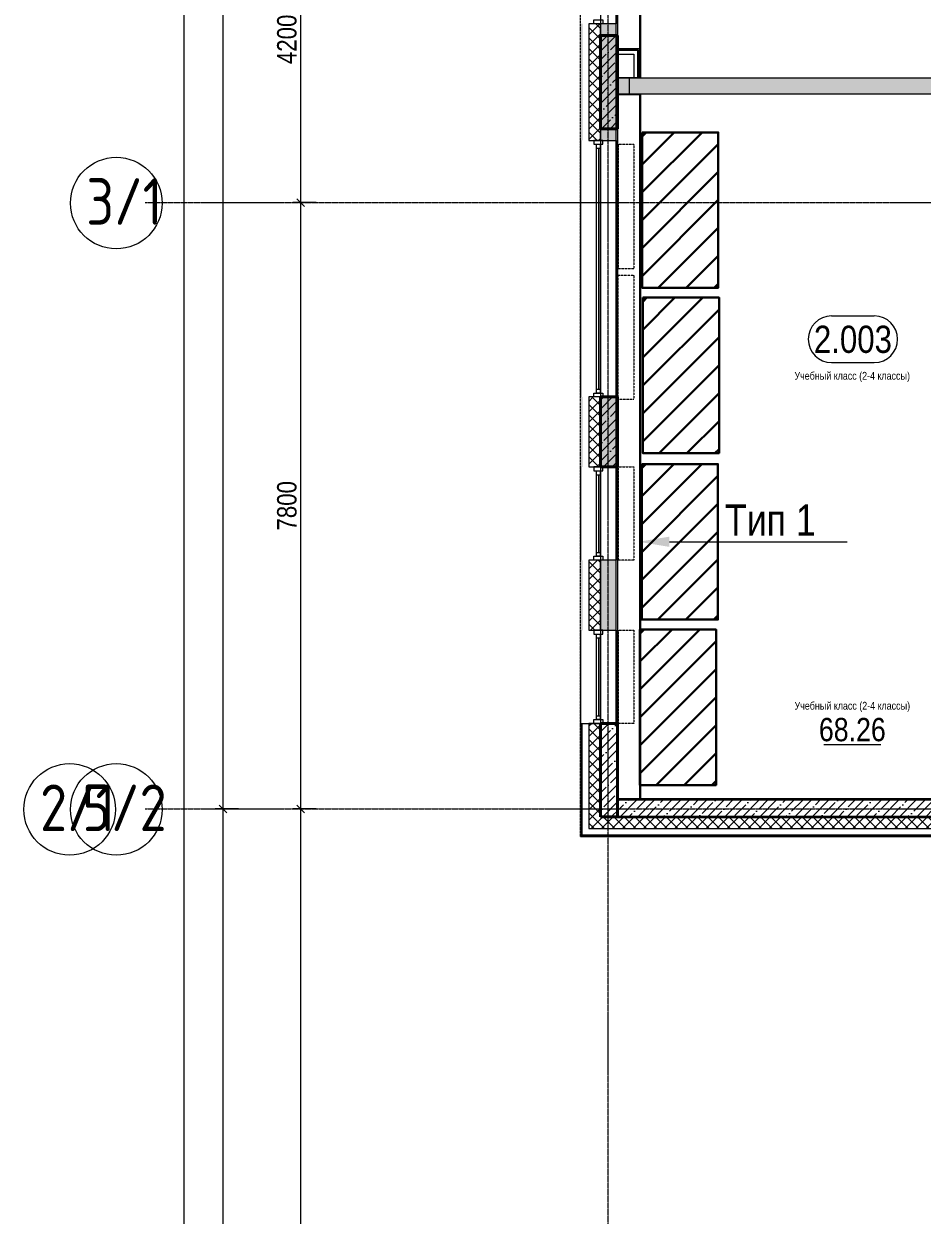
# Model space of a CAD drawing. Header units: millimetres. Extents: x -231292 to 573618, y -153144 to 564035.
# Drawn here: x 1366 to 12921, y 21504 to 36830 of the extents above; entities that cross this region are included whole.
import ezdxf
from ezdxf import colors
from ezdxf.entities.mleader import LeaderData, LeaderLine
from ezdxf.enums import TextEntityAlignment as Align
from ezdxf.math import Vec2, Vec3

# ---------------------------------------------------------------- set-up
doc = ezdxf.new("R2010")
doc.units = ezdxf.units.MM
for name, pattern in [('CENTER2', [28.575, 19.05, -3.175, 3.175, -3.175]), ('DASHED', [19.05, 12.7, -6.35]), ('HIDDEN2', [4.7625, 3.175, -1.5875])]:
    doc.linetypes.add(name, pattern=pattern)
doc.layers.get('0').update_dxf_attribs({"color": 250})
doc.layers.get('Defpoints').update_dxf_attribs({"color": 250})
for name, color, linetype, lineweight in [('10.3) строит. леса', 20, 'Continuous', 30), ('A-AREA', 250, 'Continuous', 15), ('A-Wall_Материал_Газоблок_Контур', 250, 'Continuous', 0), ('АР_Area', 250, 'Continuous', 5), ('АР_Колонны', 250, 'Continuous', 35), ('АР_Окна', 250, 'Continuous', 5), ('АР_Отопительные приборы', 250, 'HIDDEN2', 0), ('АР_площадь пом', 250, 'Continuous', 5), ('АР_Стены ГКЛ', 250, 'Continuous', 15), ('АР_Стены ЖБ', 250, 'Continuous', 35), ('АР_Стены ПЕНОблок', 250, 'Continuous', 20), ('АР_Утеплитель', 250, 'Continuous', 0), ('АР_Штриховка', 250, 'Continuous', 0), ('Зашивка радиаторов тип 1 (фанера и МДФ)', 250, 'Continuous', 0), ('КМ_Фахверки', 250, 'Continuous', 80), ('ОВ_Отопление', 250, 'Continuous', 0), ('Размеры зашивки ГКЛ', 250, 'Continuous', 0), ('РД_Оси_100', 250, 'Continuous', 0), ('РД_Оси_размер', 250, 'Continuous', 0)]:
    doc.layers.add(name, color=color, linetype=linetype, lineweight=lineweight)
doc.layers.add('АР_Делит', color=250, linetype='Continuous', lineweight=0, plot=False)
doc.styles.add('style1', font='ARIALN.TTF')
doc.styles.add('ккк', font='isocpeur.ttf', dxfattribs={"width": 0.85, "oblique": 15})
doc.dimstyles.new('Dim100_ареал', dxfattribs={"dimscale": 100, "dimtxt": 2.5, "dimasz": 1, "dimexe": 1, "dimexo": 1, "dimgap": 0.5, "dimtad": 1, "dimzin": 12, "dimdsep": 46, "dimtxsty": 'style1', "dimblk": 'ARCHTICK', "dimcen": 1, "dimdle": 1, "dimclrd": 256, "dimclre": 256, "dimaunit": 1, "dimadec": 0, "dimazin": 3, "dimtfac": 1, "dimtmove": 1, "dimatfit": 3, "dimldrblk": 'OPEN30', "dimfxl": 2, "dimfxlon": 1, "dimtolj": 1, "dimtzin": 0, "dimlwd": 9, "dimlwe": 9, "dimarcsym": 0})
pattern_1 = [(45, (8883.4, 13229.69), (-112.2532, 112.2532), []), (45, (8995.66, 13229.69), (-112.2532, 112.2532), [198.4375, -39.6875, 0, -39.6875])]

# ---------------------------------------------------------------- blocks, each defined once
blk = doc.blocks.new('A-iden')
at = {"linetype": 'Continuous', "lineweight": 5}
blk.add_circle((-0.73, -4.06), 5.89, dxfattribs=at)
at = {"color": 0, "linetype": 'Continuous', "lineweight": 20, "style": 'ккк', "width": 0.85}
blk.add_attdef('ID', text='', height=6, dxfattribs=at).set_placement((0.31, -3.85), align=Align.MIDDLE_CENTER)
blk = doc.blocks.new('_ArchTick')
at = {"color": 0, "linetype": 'ByBlock', "const_width": 0.15}
blk.add_lwpolyline([(-0.5, -0.5), (0.5, 0.5)], dxfattribs=at)
blk = doc.blocks.new('*D355')
at = {"layer": 'Defpoints', "color": 0, "transparency": 16777216}
for p in [(-5455, 134700), (-2955, 134700), (-2955, 0)]:
    blk.add_point(p, dxfattribs=at)
at = {"layer": 'РД_Оси_размер', "lineweight": 9, "transparency": 16777216}
for p, q in [((-5455, -100), (-5455, 134800)), ((-5255, 134700), (-5555, 134700)), ((-5255, 0), (-5555, 0))]:
    blk.add_line(p, q, dxfattribs=at)
at = {"layer": 'РД_Оси_размер', "lineweight": 9, "transparency": 16777216, "xscale": 100, "yscale": 100, "zscale": 100}
for p, rotation in [((-5455, 134700), 90), ((-5455, 0), 270)]:
    blk.add_blockref('_ArchTick', p, dxfattribs=dict(at, rotation=rotation))
at = {"layer": 'РД_Оси_размер', "color": 0, "transparency": 16777216, "insert": (-5633, 67350), "char_height": 250, "attachment_point": 5, "rotation": 90, "style": 'style1'}
blk.add_mtext('\\A1;134700', dxfattribs=at)
blk = doc.blocks.new('_Open30')
at = {"color": 0, "linetype": 'ByBlock', "lineweight": -2}
for p, q in [((-1, 0.27), (0, 0)), ((0, 0), (-1, -0.27)), ((0, 0), (-1, 0))]:
    blk.add_line(p, q, dxfattribs=at)
blk = doc.blocks.new('*D25')
at = {"layer": 'Defpoints', "color": 0, "transparency": 16777216}
for p in [(-3955, 13500), (-3220, 13500), (-2955, 0)]:
    blk.add_point(p, dxfattribs=at)
at = {"layer": 'РД_Оси_размер', "color": 0, "lineweight": 5, "transparency": 16777216}
for p, q in [((-3755, 13500), (-4055, 13500)), ((-3955, -100), (-3955, 13600)), ((-3755, 0), (-4055, 0))]:
    blk.add_line(p, q, dxfattribs=at)
at = {"layer": 'РД_Оси_размер', "color": 0, "lineweight": 5, "transparency": 16777216, "xscale": 100, "yscale": 100, "zscale": 100}
for p, rotation in [((-3955, 13500), 90), ((-3955, 0), 270)]:
    blk.add_blockref('_ArchTick', p, dxfattribs=dict(at, rotation=rotation))
at = {"layer": 'РД_Оси_размер', "color": 0, "transparency": 16777216, "insert": (-4133, 6750), "char_height": 250, "attachment_point": 5, "rotation": 90, "style": 'style1'}
blk.add_mtext('\\A1;13500', dxfattribs=at)
blk = doc.blocks.new('*D26')
at = {"layer": 'Defpoints', "color": 0, "transparency": 16777216}
for p in [(-3955, 21300), (-2955, 21300), (-3220, 13500)]:
    blk.add_point(p, dxfattribs=at)
at = {"layer": 'РД_Оси_размер', "color": 0, "lineweight": 5, "transparency": 16777216}
for p, q in [((-3955, 13400), (-3955, 21400)), ((-3755, 21300), (-4055, 21300)), ((-3755, 13500), (-4055, 13500))]:
    blk.add_line(p, q, dxfattribs=at)
at = {"layer": 'РД_Оси_размер', "color": 0, "lineweight": 5, "transparency": 16777216, "xscale": 100, "yscale": 100, "zscale": 100}
for p, rotation in [((-3955, 21300), 90), ((-3955, 13500), 270)]:
    blk.add_blockref('_ArchTick', p, dxfattribs=dict(at, rotation=rotation))
at = {"layer": 'РД_Оси_размер', "color": 0, "transparency": 16777216, "insert": (-4133, 17400), "char_height": 250, "attachment_point": 5, "rotation": 90, "style": 'style1'}
blk.add_mtext('\\A1;7800', dxfattribs=at)
blk = doc.blocks.new('*D356')
at = {"layer": 'Defpoints', "color": 0, "transparency": 16777216}
for p in [(-3955, 25500), (-2955, 25500), (-2955, 21300)]:
    blk.add_point(p, dxfattribs=at)
at = {"layer": 'РД_Оси_размер', "lineweight": 9, "transparency": 16777216}
for p, q in [((-3955, 21200), (-3955, 25600)), ((-3755, 25500), (-4055, 25500)), ((-3755, 21300), (-4055, 21300))]:
    blk.add_line(p, q, dxfattribs=at)
at = {"layer": 'РД_Оси_размер', "lineweight": 9, "transparency": 16777216, "xscale": 100, "yscale": 100, "zscale": 100}
for p, rotation in [((-3955, 25500), 90), ((-3955, 21300), 270)]:
    blk.add_blockref('_ArchTick', p, dxfattribs=dict(at, rotation=rotation))
at = {"layer": 'РД_Оси_размер', "color": 0, "transparency": 16777216, "insert": (-4133, 23400), "char_height": 250, "attachment_point": 5, "rotation": 90, "style": 'style1'}
blk.add_mtext('\\A1;4200', dxfattribs=at)
blk = doc.blocks.new('*D398')
at = {"layer": 'Defpoints', "color": 0, "transparency": 16777216}
for p in [(-4955, 13500), (-2955, 13500), (-2955, 0)]:
    blk.add_point(p, dxfattribs=at)
at = {"layer": 'РД_Оси_размер', "lineweight": 9, "transparency": 16777216}
for p, q in [((-4755, 13500), (-5055, 13500)), ((-4955, -100), (-4955, 13600)), ((-4755, 0), (-5055, 0))]:
    blk.add_line(p, q, dxfattribs=at)
at = {"layer": 'РД_Оси_размер', "lineweight": 9, "transparency": 16777216, "xscale": 100, "yscale": 100, "zscale": 100}
for p, rotation in [((-4955, 13500), 90), ((-4955, 0), 270)]:
    blk.add_blockref('_ArchTick', p, dxfattribs=dict(at, rotation=rotation))
at = {"layer": 'РД_Оси_размер', "color": 0, "transparency": 16777216, "insert": (-5133, 6750), "char_height": 250, "attachment_point": 5, "rotation": 90, "style": 'style1'}
blk.add_mtext('\\A1;13500', dxfattribs=at)
blk = doc.blocks.new('*D399')
at = {"layer": 'Defpoints', "color": 0, "transparency": 16777216}
for p in [(-4955, 63900), (-2955, 63900), (-2955, 13500)]:
    blk.add_point(p, dxfattribs=at)
at = {"layer": 'РД_Оси_размер', "lineweight": 9, "transparency": 16777216}
for p, q in [((-4955, 13400), (-4955, 64000)), ((-4755, 63900), (-5055, 63900)), ((-4755, 13500), (-5055, 13500))]:
    blk.add_line(p, q, dxfattribs=at)
at = {"layer": 'РД_Оси_размер', "lineweight": 9, "transparency": 16777216, "xscale": 100, "yscale": 100, "zscale": 100}
for p, rotation in [((-4955, 63900), 90), ((-4955, 13500), 270)]:
    blk.add_blockref('_ArchTick', p, dxfattribs=dict(at, rotation=rotation))
at = {"layer": 'РД_Оси_размер', "color": 0, "transparency": 16777216, "insert": (-5133, 38700), "char_height": 250, "attachment_point": 5, "rotation": 90, "style": 'style1'}
blk.add_mtext('\\A1;50400', dxfattribs=at)
blk = doc.blocks.new('otv_в_стене')
at = {"linetype": 'Continuous'}
blk.add_lwpolyline([(0, -1), (0, 0), (1, 0), (1, -1)], close=True, dxfattribs=at)
blk.add_solid([(0, -1), (0, 0), (0.5, -0.5), (1, 0)], dxfattribs=at)
blk = doc.blocks.new('MOK-МаркаПом_овал_ареал')
for p, q in [((-2.75, 3), (2.75, 3)), ((-2.75, -3), (2.75, -3))]:
    blk.add_line(p, q)
for centre, radius, start, end in [((-2.75, 0), 3, 90, 270), ((2.75, 0), 3, 270, 90), ((-3.75, 0), 3.5, 0, 0.001)]:
    blk.add_arc(centre, radius, start, end)
at = {"color": 0, "style": 'style1'}
blk.add_attdef('АР-ПОМЕЩЕНИЕ:НОМЕР', text='', height=3.5, dxfattribs=at).set_placement((0, 0), align=Align.MIDDLE)
at = {"layer": 'Defpoints', "color": 2, "style": 'style1'}
blk.add_attdef('АР-ПОМЕЩЕНИЕ:НАИМЕНОВАНИЕ', text='', height=1, dxfattribs=at).set_placement((-0.09, -4.81), align=Align.MIDDLE)
blk = doc.blocks.new('MOK-МаркаПомещения1')
at = {"layer": 'A-AREA', "color": 0}
blk.add_line((-3.65, -1.94), (3.65, -1.94), dxfattribs=at)
at = {"layer": 'A-AREA', "color": 0, "style": 'style1'}
blk.add_attdef('АР-ПОМЕЩЕНИЕ:ПЛОЩАДЬ', text='', height=3, dxfattribs=at).set_placement((0, 0), align=Align.MIDDLE)
at = {"layer": 'Defpoints', "style": 'style1', "flags": 8}
blk.add_attdef('АР-ПОМЕЩЕНИЕ:НАИМЕНОВАНИЕ', text='', height=1, dxfattribs=at).set_placement((0, 2.96), align=Align.MIDDLE)
blk = doc.blocks.new('СОШ_2200_АР_ОСИ_М100_28.05.24')
at = {"layer": 'АР_Делит', "color": 5, "linetype": 'DASHED'}
blk.add_lwpolyline([(114955, 135155), (114955, -355), (93595.036, -355), (93595.036, 13855), (94145, 13855), (94145, 68320), (66055, 68320), (66055, 13857.73), (83455, 13857.73), (83455, -355), (45245, -355), (45245, 13145), (44695, 13145), (44695, 26755), (45245, 26755), (45245, 68320), (20455, 68320), (20455, 26755), (27955, 26755), (27955, 13145), (-355, 13145), (-355, 100855)], dxfattribs=at)
at = {"layer": 'РД_Оси_100', "linetype": 'CENTER2'}
for p, q in [((0, -6155), (0, 139938.679)), ((-5954.958, 21300), (29555, 21300)), ((-5954.958, 13500), (29555, 13500))]:
    blk.add_line(p, q, dxfattribs=at)
at = {"layer": 'РД_Оси_100', "color": 0, "xscale": 100, "yscale": 100, "zscale": 100}
for p, values in [((-6254.958, 21700), {'ID': '3/1'}), ((-6854.958, 13900), {'ID': '2/1'}), ((-6254.958, 13900), {'ID': '5/2'})]:
    blk.add_blockref('A-iden', p, dxfattribs=at).add_auto_attribs(values)
at = {"layer": 'РД_Оси_размер'}
for base, p1, p2, picture, middle in [((-5454.958, 134700), (-2954.958, 0), (-2954.958, 134700), '*D355', (-5632.601, 67350)), ((-4954.958, 63900), (-2954.958, 13500), (-2954.958, 63900), '*D399', (-5132.601, 38700)), ((-3954.958, 25500), (-2954.958, 21300), (-2954.958, 25500), '*D356', (-4132.601, 23400)), ((-3954.958, 21300), (-3220.264, 13500), (-2954.958, 21300), '*D26', (-4132.601, 17400)), ((-4954.958, 13500), (-2954.958, 0), (-2954.958, 13500), '*D398', (-5132.601, 6750)), ((-3954.958, 13500), (-2954.958, 0), (-3220.264, 13500), '*D25', (-4132.601, 6750))]:
    dim = blk.add_linear_dim(base=base, p1=p1, p2=p2, angle=90, dimstyle='Dim100_ареал', dxfattribs=at)
    dim.commit()
    dim.dimension.update_dxf_attribs({"geometry": picture, "text_midpoint": middle})

msp = doc.modelspace()

# ---------------------------------------------------------------- hatches: boundary and pattern name
at = {"layer": '10.3) строит. леса'}
h = msp.add_hatch(dxfattribs=at)
h.set_pattern_fill('ANSI31', color=256, scale=80)
h.set_pattern_definition([(45, (13518.53, 179312.98), (-179.60512, 179.60512), [])])
h.paths.add_polyline_path([(9318.841, 35433.865), (9318.841, 33433.865), (10298.841, 33433.865), (10298.841, 35433.865)])
h = msp.add_hatch(dxfattribs=at)
h.set_pattern_fill('ANSI31', color=256, scale=80)
h.set_pattern_definition([(45, (13527.97, 177186.38), (-179.60512, 179.60512), [])])
h.paths.add_polyline_path([(9328.278, 33307.264), (9328.278, 31307.264), (10308.278, 31307.264), (10308.278, 33307.264)])
h = msp.add_hatch(dxfattribs=at)
h.set_pattern_fill('ANSI31', color=256, scale=80)
h.set_pattern_definition([(45, (13513.84, 175044.53), (-179.60512, 179.60512), [])])
h.paths.add_polyline_path([(9314.155, 31165.413), (9314.155, 29165.413), (10294.155, 29165.413), (10294.155, 31165.413)])
h = msp.add_hatch(dxfattribs=at)
h.set_pattern_fill('ANSI31', color=256, scale=80)
h.set_pattern_definition([(45, (13490.6, 172916.32), (-179.60512, 179.60512), [])])
h.paths.add_polyline_path([(9290.903, 29037.207), (9290.903, 27037.207), (10270.903, 27037.207), (10270.903, 29037.207)])
at = {"layer": 'АР_Стены ГКЛ', "linetype": 'Continuous', "lineweight": 0}
h = msp.add_hatch(dxfattribs=at)
h.set_pattern_fill('ANSI31', color=256, scale=15, style=0)
h.set_pattern_definition([(45, (8883.403, 13229.686), (-33.67596, 33.67596), [])])
h.paths.add_polyline_path([(9003.403, 36509.686), (9003.403, 36489.686), (9263.403, 36489.686), (9283.403, 36509.686)], flags=0)
h = msp.add_hatch(dxfattribs=at)
h.set_pattern_fill('ANSI31', color=256, scale=15, angle=-360, style=0)
h.set_pattern_definition([(45, (8883.403, 13229.686), (-33.67596, 33.67596), [])])
h.paths.add_polyline_path([(9283.403, 36509.686), (9263.403, 36489.686), (9263.403, 36139.686), (9283.403, 36139.686)], flags=0)
at = {"layer": 'АР_Штриховка', "linetype": 'Continuous', "lineweight": 0}
h = msp.add_hatch(dxfattribs=at)
h.set_pattern_fill('_U', color=256, style=0, pattern_type=0)
h.set_pattern_definition([(360, (8883.4027, 13229.6861), (-8e-17, 1), [])])
h.paths.add_polyline_path([(8528.403, 29029.686), (8553.403, 29029.686), (8553.403, 29929.686), (8528.403, 29929.686)], flags=0)
h.paths.add_polyline_path([(8528.403, 31129.686), (8553.403, 31129.686), (8553.403, 32029.686), (8528.403, 32029.686)], flags=0)
h.paths.add_polyline_path([(8528.403, 35329.686), (8553.403, 35329.686), (8553.403, 36829.686), (8528.403, 36829.686)], flags=0)
h.paths.add_polyline_path([(8528.403, 39229.686), (8553.403, 39229.686), (8553.403, 40729.686), (8528.403, 40729.686)], flags=0)
h.paths.add_polyline_path([(8528.403, 41929.686), (8553.403, 41929.686), (8553.403, 42829.686), (8528.403, 42829.686)], flags=0)
h.paths.add_polyline_path([(8528.403, 44029.686), (8553.403, 44029.686), (8553.403, 44929.686), (8528.403, 44929.686)], flags=0)
h.paths.add_polyline_path([(8528.403, 48229.686), (8553.403, 48229.686), (8553.403, 50029.686), (8528.403, 50029.686)], flags=0)
h.paths.add_polyline_path([(8528.403, 51229.686), (8553.403, 51229.686), (8553.403, 52129.686), (8528.403, 52129.686)], flags=0)
h.paths.add_polyline_path([(8528.403, 53329.686), (8553.403, 53329.686), (8553.403, 54229.686), (8528.403, 54229.686)], flags=0)
h.paths.add_polyline_path([(8528.403, 57529.686), (8553.403, 57529.686), (8553.403, 59329.686), (8528.403, 59329.686)], flags=0)
h.paths.add_polyline_path([(8528.403, 60529.686), (8553.403, 60529.686), (8553.403, 61429.686), (8528.403, 61429.686)], flags=0)
h.paths.add_polyline_path([(8528.403, 62629.686), (8553.403, 62629.686), (8553.403, 63529.686), (8528.403, 63529.686)], flags=0)
h.paths.add_polyline_path([(8528.403, 66829.686), (8553.403, 66829.686), (8553.403, 68629.686), (8528.403, 68629.686)], flags=0)
h.paths.add_polyline_path([(8528.403, 69829.686), (8553.403, 69829.686), (8553.403, 70729.686), (8528.403, 70729.686)], flags=0)
h.paths.add_polyline_path([(8528.403, 71929.686), (8553.403, 71929.686), (8553.403, 72829.686), (8528.403, 72829.686)], flags=0)
h.paths.add_polyline_path([(8528.403, 76129.686), (8553.403, 76129.686), (8553.403, 77829.686), (8528.403, 77829.686)], flags=0)
h.paths.add_polyline_path([(8528.403, 80229.686), (8553.403, 80229.686), (8553.403, 81129.686), (8528.403, 81129.686)], flags=0)
h.paths.add_polyline_path([(8528.403, 82629.686), (8553.403, 82629.686), (8553.403, 83829.686), (8528.403, 83829.686)], flags=0)
h.paths.add_polyline_path([(8528.403, 86229.686), (8553.403, 86229.686), (8553.403, 87129.686), (8528.403, 87129.686)], flags=0)
h.paths.add_polyline_path([(8528.403, 88629.686), (8553.403, 88629.686), (8553.403, 89829.686), (8528.403, 89829.686)], flags=0)
h.paths.add_polyline_path([(8528.403, 92229.686), (8553.403, 92229.686), (8553.403, 93129.686), (8528.403, 93129.686)], flags=0)
h.paths.add_polyline_path([(8528.403, 94629.686), (8553.403, 94629.686), (8553.403, 96129.686), (8528.403, 96129.686)], flags=0)
h.paths.add_polyline_path([(8528.403, 98529.686), (8553.403, 98529.686), (8553.403, 99429.686), (8528.403, 99429.686)], flags=0)
h.paths.add_polyline_path([(8528.403, 100929.686), (8553.403, 100929.686), (8553.403, 102329.686), (8528.403, 102329.686)], flags=0)
h.paths.add_polyline_path([(8528.403, 103529.686), (8553.403, 103529.686), (8553.403, 104029.686), (8528.403, 104029.686)], flags=0)
h = msp.add_hatch(dxfattribs=at)
h.set_pattern_fill('ANSI37', color=256, scale=30, style=0)
h.set_pattern_definition([(45, (8883.4, 13229.69), (-67.35192, 67.35192), []), (135, (8883.4, 13229.69), (-67.35192, -67.35192), [])])
h.paths.add_polyline_path([(8633.403, 29029.686), (8783.403, 29029.686), (8783.403, 29929.686), (8633.403, 29929.686)], flags=0)
h.paths.add_polyline_path([(8633.403, 31129.686), (8783.403, 31129.686), (8783.403, 32029.686), (8633.403, 32029.686)], flags=0)
h.paths.add_polyline_path([(8633.403, 35329.686), (8783.403, 35329.686), (8783.403, 36829.686), (8633.403, 36829.686)], flags=0)
h.paths.add_polyline_path([(8633.403, 39229.686), (8783.403, 39229.686), (8783.403, 40729.686), (8633.403, 40729.686)], flags=0)
h.paths.add_polyline_path([(8633.403, 41929.686), (8783.403, 41929.686), (8783.403, 42829.686), (8633.403, 42829.686)], flags=0)
h.paths.add_polyline_path([(8633.403, 44029.686), (8783.403, 44029.686), (8783.403, 44929.686), (8633.403, 44929.686)], flags=0)
h.paths.add_polyline_path([(8633.403, 48229.686), (8783.403, 48229.686), (8783.403, 50029.686), (8633.403, 50029.686)], flags=0)
h.paths.add_polyline_path([(8633.403, 51229.686), (8783.403, 51229.686), (8783.403, 52129.686), (8633.403, 52129.686)], flags=0)
h.paths.add_polyline_path([(8633.403, 53329.686), (8783.403, 53329.686), (8783.403, 54229.686), (8633.403, 54229.686)], flags=0)
h.paths.add_polyline_path([(8633.403, 57529.686), (8783.403, 57529.686), (8783.403, 59329.686), (8633.403, 59329.686)], flags=0)
h.paths.add_polyline_path([(8633.403, 60529.686), (8783.403, 60529.686), (8783.403, 61429.686), (8633.403, 61429.686)], flags=0)
h.paths.add_polyline_path([(8633.403, 62629.686), (8783.403, 62629.686), (8783.403, 63529.686), (8633.403, 63529.686)], flags=0)
h.paths.add_polyline_path([(8633.403, 66829.686), (8783.403, 66829.686), (8783.403, 68629.686), (8633.403, 68629.686)], flags=0)
h.paths.add_polyline_path([(8633.403, 69829.686), (8783.403, 69829.686), (8783.403, 70729.686), (8633.403, 70729.686)], flags=0)
h.paths.add_polyline_path([(8633.403, 71929.686), (8783.403, 71929.686), (8783.403, 72829.686), (8633.403, 72829.686)], flags=0)
h.paths.add_polyline_path([(8633.403, 76129.686), (8783.403, 76129.686), (8783.403, 77829.686), (8633.403, 77829.686)], flags=0)
h.paths.add_polyline_path([(8633.403, 80229.686), (8783.403, 80229.686), (8783.403, 81129.686), (8633.403, 81129.686)], flags=0)
h.paths.add_polyline_path([(8633.403, 82629.686), (8783.403, 82629.686), (8783.403, 83829.686), (8633.403, 83829.686)], flags=0)
h.paths.add_polyline_path([(8633.403, 86229.686), (8783.403, 86229.686), (8783.403, 87129.686), (8633.403, 87129.686)], flags=0)
h.paths.add_polyline_path([(8633.403, 88629.686), (8783.403, 88629.686), (8783.403, 89829.686), (8633.403, 89829.686)], flags=0)
h.paths.add_polyline_path([(8633.403, 92229.686), (8783.403, 92229.686), (8783.403, 93129.686), (8633.403, 93129.686)], flags=0)
h.paths.add_polyline_path([(8633.403, 94629.686), (8783.403, 94629.686), (8783.403, 96129.686), (8633.403, 96129.686)], flags=0)
h.paths.add_polyline_path([(8633.403, 98529.686), (8783.403, 98529.686), (8783.403, 99429.686), (8633.403, 99429.686)], flags=0)
h.paths.add_polyline_path([(8633.403, 100929.686), (8783.403, 100929.686), (8783.403, 102329.686), (8633.403, 102329.686)], flags=0)
h.paths.add_polyline_path([(8633.403, 103529.686), (8783.403, 103529.686), (8783.403, 104029.686), (8633.403, 104029.686)], flags=0)
h = msp.add_hatch(dxfattribs=at)
h.set_pattern_fill('AR-CONC', color=256, style=0)
h.set_pattern_definition([(50, (8883.4, 13229.69), (182.18467, -15.93909), [19.05, -209.55]), (355, (8883.4, 13229.69), (-35.24342, 191.05685), [15.24, -167.6406]), (100.45144, (8898.58, 13228.36), (146.94125, 175.11775), [16.19, -178.09024]), (46.1842, (8883.4, 13280.49), (271.07904, -42.04233), [28.575, -314.325]), (96.63556, (8906, 13276.98), (237.4041, 247.4261), [24.285, -267.1356]), (351.18415, (8883.4, 13280.5), (237.4041, 247.4261), [22.86, -251.4597]), (21, (8908.8, 13267.79), (151.6144, -102.2652), [19.05, -209.55]), (326, (8908.8, 13267.79), (61.80203, 184.18797), [15.24, -167.64]), (71.45144, (8921.44, 13259.26), (213.41642, 81.92277), [16.19, -178.08994]), (37.5, (8883.4, 13229.686), (3.088603, 84.55504), [0, -165.608, 0, -170.18, 0, -168.275]), (7.5, (8883.4, 13229.69), (66.81966, 100.180575), [0, -97.028, 0, -161.798, 0, -64.135]), (327.5, (8826.76, 13229.686), (135.590595, -5.728744), [0, -63.5, 0, -198.12, 0, -262.89]), (317.5, (8801.36, 13229.69), (148.12918, 25.42649), [0, -82.55, 0, -131.572, 0, -186.69])])
h.paths.add_polyline_path([(8783.403, 29029.686), (8983.403, 29029.686), (8983.403, 29929.686), (8783.403, 29929.686)], flags=0)
h.paths.add_polyline_path([(8783.403, 31129.686), (8983.403, 31129.686), (8983.403, 32029.686), (8783.403, 32029.686)], flags=0)
h.paths.add_polyline_path([(8783.403, 35329.686), (8983.403, 35329.686), (8983.403, 36829.686), (8783.403, 36829.686)], flags=0)
h.paths.add_polyline_path([(8783.403, 39229.686), (8983.403, 39229.686), (8983.403, 40729.686), (8783.403, 40729.686)], flags=0)
h.paths.add_polyline_path([(8783.403, 41929.686), (8983.403, 41929.686), (8983.403, 42829.686), (8783.403, 42829.686)], flags=0)
h.paths.add_polyline_path([(8783.403, 44029.686), (8983.403, 44029.686), (8983.403, 44929.686), (8783.403, 44929.686)], flags=0)
h.paths.add_polyline_path([(8783.403, 48229.686), (8983.403, 48229.686), (8983.403, 50029.686), (8783.403, 50029.686)], flags=0)
h.paths.add_polyline_path([(8783.403, 51229.686), (8983.403, 51229.686), (8983.403, 52129.686), (8783.403, 52129.686)], flags=0)
h.paths.add_polyline_path([(8783.403, 53329.686), (8983.403, 53329.686), (8983.403, 54229.686), (8783.403, 54229.686)], flags=0)
h.paths.add_polyline_path([(8783.403, 57529.686), (8983.403, 57529.686), (8983.403, 59329.686), (8783.403, 59329.686)], flags=0)
h.paths.add_polyline_path([(8783.403, 60529.686), (8983.403, 60529.686), (8983.403, 61429.686), (8783.403, 61429.686)], flags=0)
h.paths.add_polyline_path([(8783.403, 62629.686), (8983.403, 62629.686), (8983.403, 63529.686), (8783.403, 63529.686)], flags=0)
h.paths.add_polyline_path([(8783.403, 66829.686), (8983.403, 66829.686), (8983.403, 68629.686), (8783.403, 68629.686)], flags=0)
h.paths.add_polyline_path([(8783.403, 69829.686), (8983.403, 69829.686), (8983.403, 70729.686), (8783.403, 70729.686)], flags=0)
h.paths.add_polyline_path([(8783.403, 71929.686), (8983.403, 71929.686), (8983.403, 72829.686), (8783.403, 72829.686)], flags=0)
h.paths.add_polyline_path([(8783.403, 76129.686), (8983.403, 76129.686), (8983.403, 77829.686), (8783.403, 77829.686)], flags=0)
h.paths.add_polyline_path([(8783.403, 80229.686), (8983.403, 80229.686), (8983.403, 81129.686), (8783.403, 81129.686)], flags=0)
h.paths.add_polyline_path([(8783.403, 82629.686), (8983.403, 82629.686), (8983.403, 83829.686), (8783.403, 83829.686)], flags=0)
h.paths.add_polyline_path([(8783.403, 86229.686), (8983.403, 86229.686), (8983.403, 87129.686), (8783.403, 87129.686)], flags=0)
h.paths.add_polyline_path([(8783.403, 88629.686), (8983.403, 88629.686), (8983.403, 89829.686), (8783.403, 89829.686)], flags=0)
h.paths.add_polyline_path([(8783.403, 92229.686), (8983.403, 92229.686), (8983.403, 93129.686), (8783.403, 93129.686)], flags=0)
h.paths.add_polyline_path([(8783.403, 94629.686), (8983.403, 94629.686), (8983.403, 96129.686), (8783.403, 96129.686)], flags=0)
h.paths.add_polyline_path([(8783.403, 98529.686), (8983.403, 98529.686), (8983.403, 99429.686), (8783.403, 99429.686)], flags=0)
h.paths.add_polyline_path([(8783.403, 100929.686), (8983.403, 100929.686), (8983.403, 102329.686), (8783.403, 102329.686)], flags=0)
h.paths.add_polyline_path([(8783.403, 103529.686), (8983.403, 103529.686), (8983.403, 104029.686), (8783.403, 104029.686)], flags=0)
at = {"layer": 'АР_Штриховка', "linetype": 'Continuous', "lineweight": 5}
h = msp.add_hatch(dxfattribs=at)
h.set_pattern_fill('ANSI35', color=256, scale=25, style=0)
h.set_pattern_definition(pattern_1)
h.paths.add_polyline_path([(8783.403, 35479.686), (9003.403, 35479.686), (9003.403, 36679.686), (8783.403, 36679.686)], flags=0)
at = {"layer": 'АР_Штриховка', "linetype": 'Continuous', "lineweight": 0}
h = msp.add_hatch(dxfattribs=at)
h.set_pattern_fill('AR-CONC', color=256, angle=-315, style=0)
h.set_pattern_definition([(95, (8883.4, 13229.69), (140.09465, 117.5534), [19.05, -209.55]), (40, (8883.4, 13229.69), (-160.0185, 110.1767), [15.24, -167.6406]), (145.45144, (8895.08, 13239.48), (-19.9238, 227.7301), [16.19, -178.0902]), (91.1842, (8847.48, 13265.6), (221.4102, 161.9534), [28.575, -314.325]), (141.6356, (8865.93, 13279.1), (-7.0866, 342.8268), [24.285, -267.1356]), (36.1842, (8847.48, 13265.6), (-7.0866, 342.8268), [22.86, -251.4597]), (66, (8874.42, 13274.59), (179.52, 34.89515), [19.05, -209.55]), (11, (8874.42, 13274.59), (-86.54, 173.9412), [15.24, -167.64]), (116.45145, (8889.38, 13277.5), (92.98, 208.8363), [16.19, -178.09]), (82.5, (8883.4, 13229.686), (-57.60547, 61.97341), [0, -165.608, 0, -170.18, 0, -168.275]), (52.5, (8883.4, 13229.69), (-23.58973, 118.087), [0, -97.028, 0, -161.798, 0, -64.135]), (12.5, (8843.35, 13189.634), (99.92786, 91.8262), [0, -63.5, 0, -198.12, 0, -262.89]), (2.5, (8825.39, 13171.67), (86.7639, 122.7224), [0, -82.55, 0, -131.572, 0, -186.69])])
h.paths.add_polyline_path([(9003.403, 36129.686), (9003.403, 35929.686), (15583.403, 35929.686), (15583.403, 36129.686)], flags=0)
at = {"layer": 'АР_Штриховка', "linetype": 'Continuous', "lineweight": 5}
h = msp.add_hatch(dxfattribs=at)
h.set_pattern_fill('ANSI35', color=256, scale=25, style=0)
h.set_pattern_definition(pattern_1)
h.paths.add_polyline_path([(8783.403, 31129.686), (9003.403, 31129.686), (9003.403, 32029.686), (8783.403, 32029.686)], flags=0)
at = {"layer": 'АР_Штриховка', "linetype": 'Continuous', "lineweight": 0}
h = msp.add_hatch(dxfattribs=at)
h.set_pattern_fill('_U', color=256, style=0, pattern_type=0)
h.set_pattern_definition([(360, (8883.4027, 13229.6861), (5e-17, 1), [])])
h.paths.add_polyline_path([(8528.403, 26374.686), (8553.403, 26399.686), (8553.403, 27829.686), (8528.403, 27829.686)], flags=0)
h = msp.add_hatch(dxfattribs=at)
h.set_pattern_fill('ANSI37', color=256, scale=30, style=0)
h.set_pattern_definition([(45, (8883.4, 13229.69), (-67.3519, 67.3519), []), (135, (8883.4, 13229.69), (-67.3519, -67.3519), [])])
h.paths.add_polyline_path([(8633.403, 26479.686), (8783.403, 26629.686), (8783.403, 27829.686), (8633.403, 27829.686)], flags=0)
at = {"layer": 'АР_Штриховка', "linetype": 'Continuous', "lineweight": 5}
h = msp.add_hatch(dxfattribs=at)
h.set_pattern_fill('ANSI35', color=256, scale=25, style=0)
h.set_pattern_definition(pattern_1)
h.paths.add_polyline_path([(8783.403, 26629.686), (9003.403, 26629.686), (9003.403, 27829.686), (8783.403, 27829.686)], flags=0)
h = msp.add_hatch(dxfattribs=at)
h.set_pattern_fill('ANSI35', color=256, scale=25, style=0)
h.set_pattern_definition([(45, (8883.4, 13229.69), (-112.2532, 112.2532), []), (45, (8995.66, 13229.69), (-112.2532, 112.2532), [198.4375, -39.6875, 0, -39.6875])])
h.paths.add_polyline_path([(9003.403, 26849.686), (9003.403, 26629.686), (15583.403, 26629.686), (15583.403, 26849.686)], flags=0)
at = {"layer": 'АР_Штриховка', "linetype": 'Continuous', "lineweight": 0}
h = msp.add_hatch(dxfattribs=at)
h.set_pattern_fill('ANSI37', color=256, scale=30, angle=-360, style=0)
h.set_pattern_definition([(45, (8883.4, 13229.69), (-67.3519, 67.3519), []), (135, (8883.4, 13229.69), (-67.3519, -67.3519), [])])
h.paths.add_polyline_path([(16783.403, 26479.686), (16783.403, 26629.686), (8783.403, 26629.686), (8633.403, 26479.686)], flags=0)
h = msp.add_hatch(dxfattribs=at)
h.set_pattern_fill('_U', color=256, angle=-360, style=0, pattern_type=0)
h.set_pattern_definition([(2e-15, (8883.4027, 13229.6861), (-3e-16, 1), [])])
h.paths.add_polyline_path([(16783.403, 26374.686), (16783.403, 26399.686), (8553.403, 26399.686), (8528.403, 26374.686)], flags=0)

# ---------------------------------------------------------------- linework, layer by layer
at = {"layer": '10.3) строит. леса'}
for points in [[(9318.841, 35433.865), (9318.841, 33433.865), (10298.841, 33433.865), (10298.841, 35433.865)], [(9328.278, 33307.264), (9328.278, 31307.264), (10308.278, 31307.264), (10308.278, 33307.264)], [(9314.155, 31165.413), (9314.155, 29165.413), (10294.155, 29165.413), (10294.155, 31165.413)], [(9290.903, 29037.207), (9290.903, 27037.207), (10270.903, 27037.207), (10270.903, 29037.207)]]:
    msp.add_lwpolyline(points, close=True, dxfattribs=at)
at = {"layer": 'A-Wall_Материал_Газоблок_Контур', "linetype": 'Continuous', "lineweight": 0}
for p, q in [((8983.403, 36829.686), (8983.403, 39229.686)), ((8528.403, 35329.686), (8528.403, 32029.686)), ((8983.403, 32029.686), (8983.403, 35329.686)), ((8528.403, 31129.686), (8528.403, 29929.686)), ((8983.403, 29929.686), (8983.403, 31129.686)), ((8528.403, 29029.686), (8528.403, 27829.686)), ((8983.403, 27829.686), (8983.403, 29029.686)), ((8528.403, 27829.686), (8983.403, 27829.686))]:
    msp.add_line(p, q, dxfattribs=at)
at = {"layer": 'АР_Колонны', "linetype": 'HIDDEN2', "lineweight": 25}
for p, q in [((8783.403, 36679.686), (9003.403, 36679.686)), ((8783.403, 35479.686), (8783.403, 36679.686)), ((9003.403, 36679.686), (9003.403, 35479.686)), ((9003.403, 35479.686), (8783.403, 35479.686)), ((8783.403, 32029.686), (9003.403, 32029.686)), ((8783.403, 31129.686), (8783.403, 32029.686)), ((9003.403, 32029.686), (9003.403, 31129.686)), ((9003.403, 31129.686), (8783.403, 31129.686)), ((8783.403, 27829.686), (9003.403, 27829.686)), ((8783.403, 26629.686), (8783.403, 27829.686)), ((9003.403, 27829.686), (9003.403, 26629.686)), ((9003.403, 26629.686), (8783.403, 26629.686))]:
    msp.add_line(p, q, dxfattribs=at)
at = {"layer": 'АР_Колонны', "linetype": 'Continuous', "lineweight": 35}
for p, q in [((8783.403, 36679.686), (9003.403, 36679.686)), ((8783.403, 35479.686), (8783.403, 36679.686)), ((9003.403, 35479.686), (9003.403, 36679.686)), ((8783.403, 35479.686), (9003.403, 35479.686)), ((8783.403, 32029.686), (9003.403, 32029.686)), ((8783.403, 31129.686), (8783.403, 32029.686)), ((9003.403, 31129.686), (9003.403, 32029.686)), ((8783.403, 31129.686), (9003.403, 31129.686)), ((8783.403, 27829.686), (9003.403, 27829.686)), ((8783.403, 26629.686), (8783.403, 27829.686)), ((9003.403, 26629.686), (9003.403, 27829.686)), ((8783.403, 26629.686), (9003.403, 26629.686))]:
    msp.add_line(p, q, dxfattribs=at)
at = {"layer": 'АР_Окна', "linetype": 'Continuous', "lineweight": 5}
for p, q in [((8983.403, 39229.686), (8983.403, 36829.686)), ((8528.403, 35329.686), (8528.403, 32029.686)), ((8983.403, 35329.686), (8983.403, 32029.686)), ((8730.903, 35229.686), (8780.903, 35229.686)), ((8755.903, 35229.686), (8755.903, 32129.686)), ((8730.903, 32129.686), (8780.903, 32129.686)), ((8528.403, 31129.686), (8528.403, 29929.686)), ((8983.403, 31129.686), (8983.403, 29929.686)), ((8730.903, 31029.686), (8780.903, 31029.686)), ((8755.903, 31029.686), (8755.903, 30029.686)), ((8730.903, 30029.686), (8780.903, 30029.686)), ((8528.403, 29029.686), (8528.403, 27829.686)), ((8983.403, 29029.686), (8983.403, 27829.686)), ((8730.903, 28929.686), (8780.903, 28929.686)), ((8755.903, 28929.686), (8755.903, 27929.686)), ((8730.903, 27929.686), (8780.903, 27929.686))]:
    msp.add_line(p, q, dxfattribs=at)
for points in [[(8815.903, 36879.686), (8815.903, 36829.686), (8695.903, 36829.686), (8695.903, 36879.686)], [(8815.903, 35279.686), (8815.903, 35329.686), (8695.903, 35329.686), (8695.903, 35279.686)], [(8730.903, 35279.686), (8780.903, 35279.686), (8780.903, 32079.686), (8730.903, 32079.686)], [(8815.903, 32079.686), (8815.903, 32029.686), (8695.903, 32029.686), (8695.903, 32079.686)], [(8815.903, 31079.686), (8815.903, 31129.686), (8695.903, 31129.686), (8695.903, 31079.686)], [(8730.903, 31079.686), (8780.903, 31079.686), (8780.903, 29979.686), (8730.903, 29979.686)], [(8815.903, 29979.686), (8815.903, 29929.686), (8695.903, 29929.686), (8695.903, 29979.686)], [(8815.903, 28979.686), (8815.903, 29029.686), (8695.903, 29029.686), (8695.903, 28979.686)], [(8730.903, 28979.686), (8780.903, 28979.686), (8780.903, 27879.686), (8730.903, 27879.686)], [(8815.903, 27879.686), (8815.903, 27829.686), (8695.903, 27829.686), (8695.903, 27879.686)]]:
    msp.add_lwpolyline(points, close=True, dxfattribs=at)
at = {"layer": 'АР_Отопительные приборы'}
for points in [[(9013.403, 35279.686), (9213.403, 35279.686), (9213.403, 33679.686), (9013.403, 33679.686)], [(9010.959, 33597.965), (9210.959, 33597.965), (9210.959, 31997.965), (9010.959, 31997.965)], [(9013.403, 31129.686), (9213.403, 31129.686), (9213.403, 29929.686), (9013.403, 29929.686)], [(9013.403, 29029.686), (9213.403, 29029.686), (9213.403, 27829.686), (9013.403, 27829.686)]]:
    msp.add_lwpolyline(points, close=True, dxfattribs=at)
at = {"layer": 'АР_Стены ГКЛ', "linetype": 'Continuous', "lineweight": 5}
for p, q in [((9003.403, 36509.686), (9003.403, 36489.686)), ((9283.403, 36509.686), (9003.403, 36509.686)), ((9003.403, 36489.686), (9003.403, 36439.686)), ((9263.403, 36489.686), (9003.403, 36489.686)), ((9003.403, 36489.686), (9263.403, 36489.686)), ((9263.403, 36139.686), (9263.403, 36489.686)), ((9263.403, 36489.686), (9263.403, 36139.686)), ((9283.403, 36139.686), (9283.403, 36509.686)), ((9003.403, 36439.686), (9213.403, 36439.686)), ((9213.403, 36439.686), (9213.403, 36139.686)), ((9213.403, 36139.686), (9263.403, 36139.686)), ((9263.403, 36139.686), (9283.403, 36139.686))]:
    msp.add_line(p, q, dxfattribs=at)
at = {"layer": 'АР_Стены ЖБ', "linetype": 'Continuous', "lineweight": 40}
for p, q in [((9003.403, 36679.686), (8783.403, 36679.686)), ((8783.403, 36679.686), (8783.403, 35479.686)), ((9003.403, 35479.686), (9003.403, 36679.686)), ((8783.403, 35479.686), (9003.403, 35479.686)), ((9003.403, 32029.686), (8783.403, 32029.686)), ((8783.403, 32029.686), (8783.403, 31129.686)), ((9003.403, 31129.686), (9003.403, 32029.686)), ((8783.403, 31129.686), (9003.403, 31129.686)), ((9003.403, 27829.686), (8783.403, 27829.686)), ((8783.403, 27829.686), (8783.403, 26629.686)), ((9003.403, 26629.686), (9003.403, 27829.686)), ((8783.403, 26629.686), (9003.403, 26629.686))]:
    msp.add_line(p, q, dxfattribs=at)
at = {"layer": 'АР_Стены ЖБ', "linetype": 'Continuous', "lineweight": 35}
for p, q in [((9003.403, 26849.686), (9003.403, 26629.686)), ((15583.403, 26849.686), (9003.403, 26849.686)), ((9003.403, 26629.686), (15583.403, 26629.686))]:
    msp.add_line(p, q, dxfattribs=at)
at = {"layer": 'АР_Стены ПЕНОблок', "linetype": 'Continuous', "lineweight": 20}
for p, q in [((8983.403, 36829.686), (8783.403, 36829.686)), ((8783.403, 36829.686), (8783.403, 35329.686)), ((8983.403, 35329.686), (8983.403, 36829.686)), ((9003.403, 36129.686), (9003.403, 35929.686)), ((15583.403, 36129.686), (9003.403, 36129.686)), ((9003.403, 35929.686), (15583.403, 35929.686)), ((8783.403, 35329.686), (8983.403, 35329.686)), ((8983.403, 32029.686), (8783.403, 32029.686)), ((8783.403, 32029.686), (8783.403, 31129.686)), ((8983.403, 31129.686), (8983.403, 32029.686)), ((8783.403, 31129.686), (8983.403, 31129.686)), ((8983.403, 29929.686), (8783.403, 29929.686)), ((8783.403, 29929.686), (8783.403, 29029.686)), ((8983.403, 29029.686), (8983.403, 29929.686)), ((8783.403, 29029.686), (8983.403, 29029.686))]:
    msp.add_line(p, q, dxfattribs=at)
at = {"layer": 'АР_Утеплитель', "linetype": 'Continuous', "lineweight": 0}
for p, q in [((8783.403, 36829.686), (8633.403, 36829.686)), ((8633.403, 36829.686), (8633.403, 35329.686)), ((8783.403, 35329.686), (8783.403, 36829.686)), ((8633.403, 35329.686), (8783.403, 35329.686)), ((8783.403, 32029.686), (8633.403, 32029.686)), ((8633.403, 32029.686), (8633.403, 31129.686)), ((8783.403, 31129.686), (8783.403, 32029.686)), ((8633.403, 31129.686), (8783.403, 31129.686)), ((8783.403, 29929.686), (8633.403, 29929.686)), ((8633.403, 29929.686), (8633.403, 29029.686)), ((8783.403, 29029.686), (8783.403, 29929.686)), ((8633.403, 29029.686), (8783.403, 29029.686)), ((8783.403, 27829.686), (8633.403, 27829.686)), ((8633.403, 27829.686), (8633.403, 26479.686)), ((8783.403, 26629.686), (8783.403, 27829.686)), ((16783.403, 26629.686), (8783.403, 26629.686)), ((8633.403, 26479.686), (16783.403, 26479.686))]:
    msp.add_line(p, q, dxfattribs=at)
at = {"layer": 'Зашивка радиаторов тип 1 (фанера и МДФ)', "linetype": 'Continuous', "lineweight": 0}
for p, q in [((9003.403, 39819.686), (9003.403, 36509.686)), ((9290.903, 36139.686), (9290.903, 39819.686)), ((9290.903, 36139.686), (9290.903, 39819.686)), ((9303.403, 36139.686), (9303.403, 39819.686)), ((9003.403, 36509.686), (9283.403, 36509.686)), ((9003.403, 36439.686), (9003.403, 36139.686)), ((9003.403, 36139.686), (9303.403, 36139.686)), ((9003.403, 35919.686), (9303.403, 35919.686)), ((9003.403, 35919.686), (9003.403, 26853.439)), ((9290.903, 26853.439), (9290.903, 35919.686)), ((9290.903, 35919.686), (9290.903, 26853.439)), ((9303.403, 26853.439), (9303.403, 35919.686)), ((9003.403, 26853.439), (9303.403, 26853.439))]:
    msp.add_line(p, q, dxfattribs=at)
at = {"layer": 'КМ_Фахверки', "lineweight": 5}
msp.add_lwpolyline([(79583.403, 81804.686), (103283.403, 81804.103), (103283.403, 13129.686), (123583.403, 13129.686), (123583.371, 148129.686), (81883.406, 148129.686), (81883.406, 142129.686), (46283.403, 142129.686), (46283.403, 113829.686), (8783.403, 113829.686), (8783.403, 26629.686), (36583.403, 26629.686), (36583.403, 39729.686), (29083.403, 39729.686), (29083.403, 81804.686), (54383.403, 81804.686), (54383.403, 13129.686), (92083.403, 13129.686), (92083.403, 26829.686), (74683.402, 26829.694), (74683.401, 81804.686), (79584.99, 81804.686)], dxfattribs=at)

# ---------------------------------------------------------------- block references
at = {"layer": 'АР_Area', "linetype": 'Continuous', "lineweight": 5, "xscale": 100, "yscale": 100, "zscale": 100}
msp.add_blockref('MOK-МаркаПом_овал_ареал', (12030.691, 32771.74), dxfattribs=at).add_auto_attribs({'АР-ПОМЕЩЕНИЕ:НОМЕР': '2.003', 'АР-ПОМЕЩЕНИЕ:НАИМЕНОВАНИЕ': 'Учебный класс (2-4 классы)'})
at = {"layer": 'АР_площадь пом', "linetype": 'Continuous', "lineweight": 5}
ref = msp.add_blockref('MOK-МаркаПомещения1', (12023.012, 27751.029), dxfattribs=dict(at, xscale=100, yscale=100, zscale=100))
ref.add_attrib('АР-ПОМЕЩЕНИЕ:НАИМЕНОВАНИЕ', 'Учебный класс (2-4 классы)', dxfattribs={"layer": 'Defpoints', "height": 100, "style": 'style1'}).set_placement((12023.012, 28046.591), align=Align.MIDDLE)
ref.add_attrib('АР-ПОМЕЩЕНИЕ:ПЛОЩАДЬ', '68.26', dxfattribs={"layer": 'A-AREA', "color": 0, "height": 300, "style": 'style1'}).set_placement((12023.012, 27751.029), align=Align.MIDDLE)
at = {"layer": 'ОВ_Отопление', "xscale": 150, "yscale": 220}
msp.add_blockref('otv_в_стене', (9003.403, 36139.686), dxfattribs=at)
at = {"layer": 'РД_Оси_100'}
msp.add_blockref('СОШ_2200_АР_ОСИ_М100_28.05.24', (8883.403, 13229.686), dxfattribs=at)

# ---------------------------------------------------------------- leaders
at = {"layer": 'Размеры зашивки ГКЛ'}
ml = msp.add_multileader_mtext('Standard', dxfattribs=at)
ml.set_content('\\pxsm1;Тип 1 ', color=(0, 0, 138), style='style1')
ml.set_leader_properties(color=256, linetype='ByLayer', lineweight=9)
ml.build(insert=Vec2(0, 0))
ml.multileader.update_dxf_attribs({"has_dogleg": 0, "text_left_attachment_type": 6, "text_right_attachment_type": 6, "text_bottom_attachment_type": 10, "dogleg_length": 25, "arrow_head_size": 400})
ctx = ml.context
ctx.base_point, ctx.char_height, ctx.arrow_head_size, ctx.landing_gap_size, ctx.plane_origin = Vec3(10334.853, 30167.005), 400, 400, 50, Vec3(3475.665, 37137.569)
ctx.left_attachment, ctx.right_attachment, ctx.top_attachment = 6, 6, 10
notes = []
notes.append((ctx, [(0, (1, 1, 0), (10309.853, 30167.005), (1, 0), 25, [(1, [(9269.797, 30167.005)], 0, [])])]))
ctx.mtext.insert, ctx.mtext.width, ctx.mtext.defined_height, ctx.mtext.line_spacing_factor, ctx.mtext.flow_direction = Vec3(10384.853, 30647.005), 1668.44707, 600, 0.3, 5
for ctx, leaders in notes:
    for number, flags, end, landing, length, lines in leaders:
        leader = LeaderData()
        leader.index, (leader.has_last_leader_line, leader.has_dogleg_vector, leader.attachment_direction) = number, flags
        leader.last_leader_point, leader.dogleg_vector, leader.dogleg_length = Vec3(end), Vec3(landing), length
        for number, points, colour, breaks in lines:
            line = LeaderLine()
            line.index, line.vertices, line.color, line.breaks = number, Vec3.list(points), colors.encode_raw_color(colour), breaks
            leader.lines.append(line)
        ctx.leaders.append(leader)

doc.saveas('drawing.dxf')
